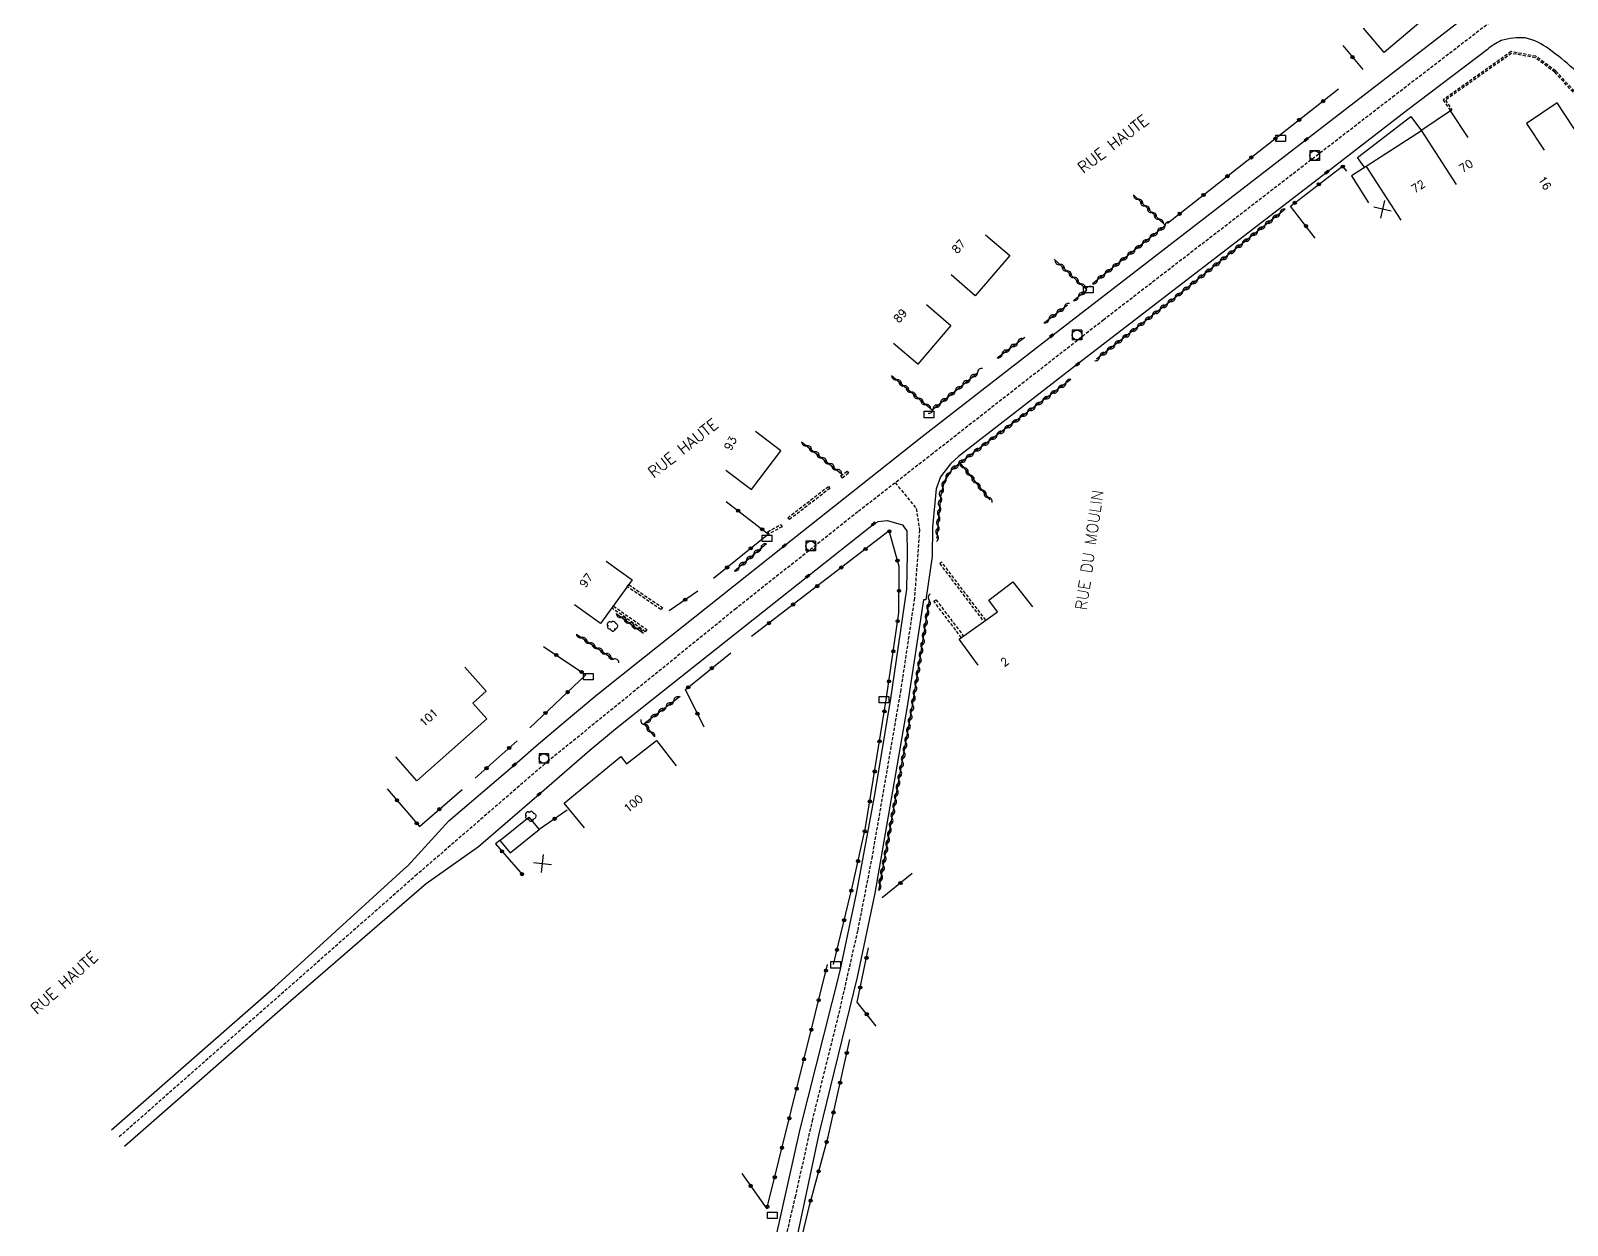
# Model space of a CAD drawing. Header units: millimetres. Extents: x 115001 to 116000, y 119000 to 120004.
# Drawn here: x 115051.3 to 115291.3, y 119658.8 to 119845.4 of the extents above; entities that cross this region are included whole.
import ezdxf
from ezdxf.enums import TextEntityAlignment as Align

# ---------------------------------------------------------------- set-up
doc = ezdxf.new("R2010")
doc.units = ezdxf.units.MM
doc.linetypes.add('DASHED', pattern=[0.75, 0.5, -0.25])
doc.layers.get('0').update_dxf_attribs({"linetype": 'CONTINUOUS'})
for name, color, linetype in [('W0001', 6, 'DASHED'), ('W0008', 7, 'CONTINUOUS'), ('W0100', 7, 'CONTINUOUS'), ('W0105', 7, 'CONTINUOUS'), ('W0112', 1, 'DASHED'), ('W0300', 7, 'CONTINUOUS'), ('W0310', 3, 'CONTINUOUS'), ('W0322', 7, 'CONTINUOUS'), ('W0400', 7, 'CONTINUOUS'), ('W0420', 7, 'CONTINUOUS'), ('W0989', 7, 'CONTINUOUS'), ('W0991', 7, 'CONTINUOUS'), ('W1102', 7, 'CONTINUOUS'), ('W1471', 7, 'CONTINUOUS')]:
    doc.layers.add(name, color=color, linetype=linetype)
doc.styles.get("Standard").update_dxf_attribs({"font": 'romans.shx', "width": 0.85})

# ---------------------------------------------------------------- blocks, each defined once
blk = doc.blocks.new('t322o')
at = {"color": 0, "linetype": 'Continuous'}
for radius in [0.25, 0.15]:
    blk.add_circle((0, 0), radius, dxfattribs=at)
blk = doc.blocks.new('t310o')
at = {"color": 0, "linetype": 'Continuous'}
for centre, start, end in [((-0.5, 0.38), 216.8699, 323.1304), ((0.5, -0.37), 36.8699, 143.1303)]:
    blk.add_arc(centre, 0.625, start, end, dxfattribs=at)
blk = doc.blocks.new('T1471')
at = {"color": 0, "linetype": 'Continuous', "flags": 128}
blk.add_lwpolyline([(-0.75, -0.5), (-0.75, 0.5), (0.75, 0.5), (0.75, -0.5), (-0.75, -0.5)], dxfattribs=at)
blk = doc.blocks.new('T420')
for p, q in [((0.75, 0.75), (-0.75, 0.75)), ((-0.75, 0.75), (-0.75, -0.75)), ((0.75, 0.75), (0.75, -0.75)), ((0.75, -0.75), (-0.75, -0.75))]:
    blk.add_line(p, q)
blk.add_ellipse((0, 0), major_axis=(-0.53, 0.53), ratio=1, start_param=3.926991, end_param=10.210176)
blk = doc.blocks.new('T300')
for p, q in [((-0.8, 0.51), (-0.86, 0.34)), ((-0.86, 0.34), (-0.86, 0.17)), ((-0.86, 0.17), (-0.74, 0.06)), ((-0.69, 0.63), (-0.8, 0.51)), ((-0.8, -0.06), (-0.74, 0.06)), ((-0.74, 0.06), (-0.69, 0.11)), ((-0.57, 0.69), (-0.69, 0.63)), ((-0.46, 0.69), (-0.57, 0.69)), ((-0.29, 0.63), (-0.46, 0.69)), ((-0.29, 0.63), (-0.17, 0.74)), ((-0.23, 0.57), (-0.29, 0.63)), ((-0.17, 0.74), (-0.06, 0.8)), ((-0.06, 0.8), (0.06, 0.8)), ((0.06, 0.8), (0.23, 0.74)), ((0.23, 0.74), (0.34, 0.63)), ((0.34, 0.63), (0.4, 0.51)), ((0.46, 0.46), (0.34, 0.46)), ((0.4, 0.51), (0.4, 0.46)), ((0.57, 0.4), (0.46, 0.46)), ((0.57, 0.4), (0.69, 0.29)), ((0.69, 0.29), (0.74, 0.17)), ((0.74, 0.06), (0.69, -0.17)), ((0.74, 0.17), (0.74, 0.06)), ((-0.8, -0.17), (-0.8, -0.06)), ((-0.8, -0.23), (-0.8, -0.17)), ((-0.74, -0.34), (-0.8, -0.23)), ((-0.69, -0.4), (-0.74, -0.34)), ((-0.51, -0.46), (-0.69, -0.4)), ((-0.4, -0.46), (-0.51, -0.46)), ((-0.4, -0.46), (-0.34, -0.46)), ((-0.34, -0.46), (-0.34, -0.4)), ((-0.34, -0.51), (-0.34, -0.46)), ((-0.29, -0.63), (-0.34, -0.51)), ((-0.17, -0.74), (-0.29, -0.63)), ((-0.06, -0.8), (-0.17, -0.74)), ((0.06, -0.8), (-0.06, -0.8)), ((0.17, -0.74), (0.06, -0.8)), ((0.23, -0.69), (0.17, -0.74)), ((0.29, -0.46), (0.23, -0.46)), ((0.29, -0.63), (0.23, -0.69)), ((0.46, -0.4), (0.29, -0.46)), ((0.34, -0.51), (0.29, -0.63)), ((0.34, -0.51), (0.34, -0.46)), ((0.57, -0.34), (0.46, -0.4)), ((0.63, -0.29), (0.57, -0.34)), ((0.69, -0.17), (0.63, -0.29))]:
    blk.add_line(p, q)
blk = doc.blocks.new('T400')
for p, q in [((-0.15, 0.3), (0.15, 0.3)), ((-0.15, -0.25), (-0.15, 0.3)), ((-0.15, 0.15), (0.15, 0.15)), ((-0.15, 0), (0.15, 0)), ((0.15, 0.3), (0.15, -0.25)), ((-0.15, -0.15), (0.15, -0.15)), ((-0.15, -0.25), (-0.15, -0.3)), ((-0.15, -0.3), (0.15, -0.3)), ((0.15, -0.3), (0.15, -0.25))]:
    blk.add_line(p, q)
blk = doc.blocks.new('t991o')
at = {"color": 0, "linetype": 'Continuous'}
for p, q in [((-1, 1), (1, -1)), ((-1, -1), (1, 1))]:
    blk.add_line(p, q, dxfattribs=at)

msp = doc.modelspace()

# ---------------------------------------------------------------- linework, layer by layer
at = {"layer": 'W0001', "flags": 128}
msp.add_lwpolyline([(115299.2, 119865.99), (115292.97, 119860.72), (115284.8, 119852.3), (115279.62, 119846.97), (115264.36, 119835.25), (115264.36, 119835.25)], dxfattribs=at)
at = {"layer": 'W0001'}
for points in [[(115264.36, 119835.25), (115218.92, 119800.22), (115192.22, 119779.32), (115180.49, 119770.19), (115161.47, 119755.1), (115131.6, 119730.83), (115111.64, 119713.55), (115064.95, 119672.41)], [(115186.35, 119774.75), (115189.62, 119770.71), (115190.13, 119767.37), (115189.34, 119756.71), (115187.2, 119742.4), (115182.72, 119716.39), (115180.46, 119704.76), (115177.45, 119691.58), (115173.41, 119675.32), (115170.74, 119663.34), (115167.86, 119651.08)]]:
    msp.add_lwpolyline(points, dxfattribs=at)
at = {"layer": 'W0008', "flags": 128}
for points in [[(115262.55, 119837.63), (115275.15, 119847.4, 0.127), (115277.15, 119849.75, 0.1769), (115277.29, 119852.81, 0.1147), (115275.94, 119854.94), (115257.93, 119873.52), (115253.91, 119878.13), (115215.26, 119925.49), (115210.51, 119931.38, -0.0018), (115206.72, 119936.15, 0.0105), (115202.88, 119940.85, 0.0196), (115195.93, 119948.16, 0.0201), (115185.64, 119957.65, 0.0297), (115171.59, 119968.04, 0.0122), (115164.3, 119972.57, 0.0115), (115157.96, 119976.11, 0.0067), (115154.45, 119977.9, 0.0147), (115145.63, 119981.93, 0.0151), (115137.52, 119985.09, 0.0101), (115127.11, 119988.44), (115093.43, 119998.83), (115089.59, 120000)], [(115280.99, 119843.83, 0.059), (115278.83, 119842.46), (115266.18, 119832.86), (115266.18, 119832.86)], [(115446.61, 119637.83, 0.007372), (115445.72, 119641.39, 0.0398), (115441.4, 119652.67, 0.0234), (115438.05, 119659.05, 0.0338), (115434.01, 119664.99), (115422.53, 119679.54), (115410.21, 119695.01), (115388.88, 119721.77), (115362.84, 119754.5), (115348.28, 119772.88), (115344.72, 119777.32), (115331.49, 119793.94, 0.0161), (115312.57, 119817.2, -0.0048), (115301.89, 119828.72, 0.005), (115295.64, 119835.99, 0.0569), (115288.46, 119842.49, 0.1137), (115284.75, 119844.24, 0.0915), (115280.99, 119843.83), (115280.99, 119843.83)]]:
    msp.add_lwpolyline(points, format="xyb", dxfattribs=at)
at = {"layer": 'W0008'}
for points in [[(115110.14, 119714.85), (115116.64, 119721.95), (115126.85, 119730.69), (115130.28, 119733.66), (115134.3, 119737.1), (115139.75, 119741.62), (115147.17, 119747.57), (115169, 119764.91), (115190.56, 119781.99), (115210.78, 119797.73), (115250.53, 119828.37), (115262.55, 119837.63)], [(115266.18, 119832.86), (115253.78, 119823.29), (115214.81, 119793.26), (115196.22, 119778.86), (115194.99, 119777.71), (115193.43, 119775.7), (115192.71, 119773.83), (115192.16, 119767.8), (115192.09, 119763.25), (115191.13, 119756.46), (115190.77, 119756.49), (115188.19, 119739.78), (115185.69, 119725.39), (115183.15, 119710.65), (115180.42, 119697.51), (115174.41, 119673.06), (115170.71, 119655.65)], [(115113.1, 119712.17), (115121.23, 119717.94), (115130.72, 119726.11), (115138.66, 119732.96), (115142.36, 119736.07), (115147.09, 119739.86), (115172.67, 119760.16), (115182.94, 119768.31), (115183.67, 119768.69), (115185.08, 119768.87), (115187.45, 119768.17), (115187.78, 119767.73), (115188.17, 119767.24), (115188.19, 119763.62), (115188.08, 119758.12), (115185.55, 119740.68), (115183.03, 119725.73), (115180.27, 119710.87), (115177.68, 119698.5), (115171.46, 119673.75), (115167.6, 119656.55)], [(115063.93, 119673.68), (115089.37, 119695.98), (115110.13, 119714.84)], [(115065.97, 119671.14), (115091.94, 119693.88), (115113.12, 119712.18)]]:
    msp.add_lwpolyline(points, dxfattribs=at)
at = {"layer": 'W0100'}
for p, q in [((115126.19, 119716.93), (115130.71, 119720.58)), ((115124.57, 119718.87), (115126.19, 119716.93))]:
    msp.add_line(p, q, dxfattribs=at)
at = {"layer": 'W0100', "flags": 128}
for points in [[(115267.55, 119853.51), (115271.28, 119856.85), (115275.16, 119852.52), (115262.7, 119841.98), (115259.47, 119845.79), (115259.47, 119845.79)], [(115308.39, 119820.3), (115301.78, 119815.84), (115300.05, 119818.43), (115289.71, 119834.1), (115284.96, 119830.89), (115287.72, 119826.72), (115287.72, 119826.72)], [(115275.85, 119828.69), (115273.06, 119832.84), (115268.45, 119829.75), (115268.45, 119829.75)]]:
    msp.add_lwpolyline(points, dxfattribs=at)
at = {"layer": 'W0100'}
for points in [[(115268.55, 119829.74), (115259.91, 119824.16), (115257.6, 119822.72), (115260.24, 119818.48)], [(115200.46, 119813.51), (115204.25, 119810.25), (115198.85, 119803.97), (115195.06, 119807.23)], [(115191.24, 119802.59), (115195.04, 119799.34), (115189.86, 119793.27), (115186.06, 119796.52)], [(115159.9, 119776.7), (115163.88, 119773.68), (115168.47, 119779.73), (115164.49, 119782.75)], [(115141.19, 119762.51), (115145.25, 119759.59), (115140.33, 119752.76), (115136.27, 119755.68)], [(115199.28, 119746.25), (115196.35, 119750.3), (115202.31, 119754.61), (115200.96, 119756.4), (115204.69, 119759.29), (115207.76, 119755.35)], [(115119.11, 119745.93), (115122.43, 119742.19), (115120.34, 119740.34), (115122.57, 119737.85), (115111.63, 119728.2), (115108.32, 119731.95)], [(115137.79, 119720.82), (115134.62, 119724.69), (115143.49, 119731.97), (115144.38, 119730.86), (115149.05, 119734.48), (115152.11, 119730.53)], [(115124.57, 119718.87), (115129.09, 119722.53), (115130.71, 119720.58)]]:
    msp.add_lwpolyline(points, dxfattribs=at)
at = {"layer": 'W0105'}
msp.add_line((115266.86, 119831.96), (115268.55, 119829.74), dxfattribs=at)
msp.add_lwpolyline([(115259.58, 119824.11), (115258.53, 119825.56), (115266.86, 119831.96)], dxfattribs=at)
at = {"layer": 'W0112'}
for p, q in [((115282.54, 119842.1), (115271.94, 119834.59)), ((115282.6, 119841.83), (115272.28, 119834.53)), ((115286.41, 119841.38), (115282.54, 119842.1)), ((115286.31, 119841.15), (115282.6, 119841.83)), ((115289.35, 119838.89), (115286.31, 119841.15)), ((115289.51, 119839.08), (115286.41, 119841.38)), ((115294.26, 119833.56), (115289.35, 119838.89)), ((115294.44, 119833.73), (115289.51, 119839.08)), ((115271.94, 119834.59), (115273.06, 119832.84)), ((115272.28, 119834.53), (115273.27, 119832.98)), ((115273.06, 119832.84), (115273.27, 119832.98)), ((115178.07, 119775.49), (115177.83, 119775.81)), ((115179.05, 119776.25), (115178.07, 119775.49)), ((115176.15, 119773.88), (115169.8, 119768.99)), ((115169.8, 119768.99), (115169.56, 119769.3)), ((115166.61, 119766.74), (115166.42, 119767.1)), ((115168.66, 119767.88), (115166.61, 119766.74)), ((115193.29, 119762.12), (115200.16, 119753.06)), ((115144.49, 119758.52), (115144.71, 119758.85)), ((115149.75, 119754.94), (115144.49, 119758.52)), ((115192.37, 119756.25), (115192.69, 119756.49)), ((115196.69, 119750.55), (115192.37, 119756.25)), ((115192.69, 119756.49), (115197.02, 119750.78)), ((115142.34, 119755.5), (115147.53, 119751.82)), ((115147.53, 119751.82), (115147.3, 119751.49))]:
    msp.add_line(p, q, dxfattribs=at)
for points in [[(115177.83, 119775.81), (115178.81, 119776.57), (115179.05, 119776.25)], [(115169.56, 119769.3), (115175.91, 119774.2), (115176.15, 119773.88)], [(115166.42, 119767.1), (115168.47, 119768.23), (115168.66, 119767.88)], [(115200.48, 119753.29), (115193.6, 119762.36), (115193.29, 119762.12)], [(115144.71, 119758.85), (115149.98, 119755.27), (115149.75, 119754.94)], [(115147.3, 119751.49), (115142.11, 119755.18), (115142.34, 119755.5)]]:
    msp.add_lwpolyline(points, dxfattribs=at)
at = {"layer": 'W0310'}
for p, q in [((115202.24, 119794.28), (115206.6, 119797.48)), ((115171.72, 119781.14), (115178.18, 119776.01)), ((115196.44, 119777.87), (115201.13, 119772.09)), ((115161.21, 119760.98), (115166.22, 119765.27)), ((115142.76, 119754.32), (115147.01, 119751.26)), ((115136.54, 119751.11), (115142.36, 119747.2))]:
    msp.add_line(p, q, dxfattribs=at)
for points in [[(115223.56, 119819.74), (115228.53, 119814.95), (115217.14, 119805.84)], [(115247.22, 119817.49), (115229.43, 119803.2), (115217.76, 119794.06)], [(115214.17, 119803.23), (115216.28, 119804.91), (115211.15, 119809.68)], [(115209.58, 119799.72), (115209.64, 119799.79), (115213.26, 119802.53)], [(115185.77, 119791.49), (115192.09, 119786.12), (115199.24, 119791.98)], [(115213.79, 119790.89), (115196.48, 119777.88), (115195.07, 119776.68), (115194.02, 119775.06), (115193.44, 119772.85), (115193.04, 119768.77), (115192.83, 119766.04)], [(115183.76, 119711.05), (115189, 119739.63), (115191.69, 119756.49)], [(115148.79, 119735.04), (115147.12, 119737.12), (115152.73, 119741.44)]]:
    msp.add_lwpolyline(points, dxfattribs=at)
at = {"layer": 'W0322'}
for p, q in [((115256.25, 119843.08), (115259.36, 119839.29)), ((115228.89, 119815.31), (115255.6, 119836.27)), ((115155.49, 119757.84), (115151.04, 119754.73)), ((115120.73, 119728.58), (115127.3, 119734.44)), ((115135.1, 119723.6), (115130.71, 119720.59)), ((115188.99, 119713.71), (115184.28, 119709.89))]:
    msp.add_line(p, q, dxfattribs=at)
for points in [[(115251.93, 119812.96), (115248.1, 119817.98), (115256.18, 119824.22), (115256.82, 119823.45)], [(115159.93, 119771.84), (115166.53, 119766.73), (115157.97, 119759.82)], [(115176.68, 119699.48), (115179.77, 119712.22), (115181.72, 119720.89), (115184.95, 119740.86), (115186.91, 119754.45), (115186.94, 119761.65), (115185.4, 119767.24), (115163.88, 119750.71)], [(115131.42, 119749.16), (115138.03, 119744.75), (115129.28, 119736.49)], [(115156.5, 119736.55), (115153.59, 119742.44), (115160.65, 119748.21)], [(115106.98, 119726.95), (115112.03, 119721.05), (115118.68, 119726.85)], [(115124.57, 119718.87), (115123.91, 119718.33), (115128.18, 119713.44)], [(115183.37, 119689.86), (115180.39, 119693.63), (115182.19, 119702.08)], [(115162.4, 119666.85), (115166.29, 119661.31), (115175.76, 119699.49)], [(115120.41, 119497.74), (115122.86, 119509.54), (115124.18, 119513.85), (115128.72, 119525.97), (115141.83, 119558.3), (115152.26, 119587.95), (115160.7, 119613.75), (115167.64, 119639.62), (115172.93, 119661.85), (115175.84, 119672.56), (115179.24, 119687.76)]]:
    msp.add_lwpolyline(points, dxfattribs=at)
at = {"layer": 'W1102'}
for p, q in [((115268.55, 119829.74), (115273.98, 119821.34)), ((115259.91, 119824.16), (115265.33, 119815.76))]:
    msp.add_line(p, q, dxfattribs=at)

# ---------------------------------------------------------------- block references
at = {"layer": 'W0300'}
for p in [(115142.23, 119752.34), (115129.46, 119722.63)]:
    msp.add_blockref('T300', p, dxfattribs=at)
at = {"layer": 'W0310'}
for p, rotation in [((115224.28, 119819.04), 316.1086344556285), ((115225.36, 119818), 316.1086344556285), ((115226.44, 119816.96), 316.1086344556285), ((115227.52, 119815.92), 316.1086344556285), ((115245.27, 119815.93), 218.7790198578419), ((115246.44, 119816.87), 218.7790198578419), ((115226.12, 119813.02), 218.6320991227686), ((115227.29, 119813.95), 218.6320991227686), ((115228.46, 119814.89), 218.6320991227686), ((115241.76, 119813.11), 218.7790198578419), ((115242.93, 119814.05), 218.7790198578419), ((115244.1, 119814.99), 218.7790198578419), ((115223.77, 119811.14), 218.6320991227686), ((115224.95, 119812.08), 218.6320991227686), ((115239.42, 119811.23), 218.7790198578419), ((115240.59, 119812.17), 218.7790198578419), ((115212.04, 119808.86), 137.0698580171671), ((115220.26, 119808.33), 218.6320991227686), ((115221.43, 119809.27), 218.6320991227686), ((115222.6, 119810.21), 218.6320991227686), ((115235.91, 119808.41), 218.7790198578419), ((115237.09, 119809.35), 218.7790198578419), ((115238.25, 119810.29), 218.7790198578419), ((115213.13, 119807.84), 137.0698580171671), ((115214.23, 119806.82), 137.0698580171671), ((115215.33, 119805.8), 137.0698580171671), ((115217.92, 119806.46), 218.6320991227686), ((115219.09, 119807.4), 218.6320991227686), ((115233.58, 119806.53), 218.7790198578419), ((115234.75, 119807.47), 218.7790198578419), ((115214.95, 119803.85), 38.53392918085056), ((115216.13, 119804.79), 38.53392918085056), ((115230.07, 119803.71), 218.7790198578419), ((115231.24, 119804.65), 218.7790198578419), ((115232.41, 119805.59), 218.7790198578419), ((115211.56, 119801.24), 37.12528452230788), ((115212.76, 119802.15), 37.12528452230788), ((115227.71, 119801.85), 218.0676149969677), ((115228.89, 119802.78), 218.0676149969677), ((115210.36, 119800.34), 37.12528452230788), ((115224.17, 119799.08), 218.0676149969677), ((115225.35, 119800.01), 218.0676149969677), ((115226.53, 119800.93), 218.0676149969677), ((115205.47, 119796.65), 36.32059236668148), ((115220.63, 119796.31), 218.0676149969677), ((115221.81, 119797.23), 218.0676149969677), ((115222.99, 119798.16), 218.0676149969677), ((115203.05, 119794.87), 36.32059236668148), ((115204.26, 119795.76), 36.32059236668148), ((115218.27, 119794.46), 218.0676149969677), ((115219.45, 119795.38), 218.0676149969677), ((115199.21, 119791.96), 39.3175090291608), ((115186.54, 119790.85), 319.6145043227593), ((115187.68, 119789.87), 319.6145043227593), ((115195.73, 119789.11), 39.3175090291608), ((115196.89, 119790.06), 39.3175090291608), ((115198.05, 119791.01), 39.3175090291608), ((115211.79, 119789.39), 216.9433756932444), ((115212.99, 119790.29), 216.9433756932444), ((115188.82, 119788.9), 319.6145043227593), ((115189.96, 119787.93), 319.6145043227593), ((115191.11, 119786.96), 319.6145043227593), ((115193.41, 119787.21), 39.3175090291608), ((115194.57, 119788.16), 39.3175090291608), ((115208.19, 119786.68), 216.9433756932444), ((115209.39, 119787.59), 216.9433756932444), ((115210.59, 119788.49), 216.9433756932444), ((115192.25, 119786.26), 39.3175090291608), ((115205.79, 119784.88), 216.9433756932444), ((115206.99, 119785.78), 216.9433756932444), ((115202.2, 119782.18), 216.9433756932444), ((115203.4, 119783.08), 216.9433756932444), ((115204.6, 119783.98), 216.9433756932444), ((115172.5, 119780.52), 321.5340310648814), ((115173.68, 119779.59), 321.5340310648814), ((115198.6, 119779.47), 216.9433756932444), ((115199.8, 119780.37), 216.9433756932444), ((115201, 119781.27), 216.9433756932444), ((115174.85, 119778.65), 321.5340310648814), ((115176.02, 119777.72), 321.5340310648814), ((115196.22, 119777.65), 220.2927450051999), ((115197.07, 119777.1), 309.0205298454811), ((115197.4, 119778.57), 216.9433756932444), ((115177.2, 119776.79), 321.5340310648814), ((115194.26, 119775.43), 237.0785762732864), ((115195.07, 119776.68), 220.2927450051999), ((115198.02, 119775.93), 309.0205298454811), ((115198.96, 119774.76), 309.0205298454811), ((115193.41, 119772.57), 264.4921543795146), ((115193.75, 119774.03), 255.1430170558041), ((115199.9, 119773.6), 309.0205298454811), ((115200.85, 119772.43), 309.0205298454811), ((115193.26, 119771.08), 264.4921543795146), ((115192.99, 119768.09), 265.5452055262834), ((115193.12, 119769.59), 264.4921543795146), ((115192.87, 119766.6), 265.5452055262834), ((115163.11, 119762.6), 40.59272870490829), ((115164.25, 119763.58), 40.59272870490829), ((115165.38, 119764.56), 40.59272870490829), ((115161.97, 119761.63), 40.59272870490829), ((115191.67, 119756.37), 80.95542703041889), ((115143.57, 119753.74), 324.1988765125331), ((115191.2, 119753.4), 80.95542703041889), ((115191.43, 119754.89), 80.95542703041889), ((115144.79, 119752.86), 324.1988765125331), ((115146.01, 119751.98), 324.1988765125331), ((115190.73, 119750.44), 80.95542703041889), ((115190.96, 119751.92), 80.95542703041889), ((115137.37, 119750.55), 326.0310314538899), ((115138.62, 119749.71), 326.0310314538899), ((115139.86, 119748.88), 326.0310314538899), ((115190.49, 119748.96), 80.95542703041889), ((115141.1, 119748.04), 326.0310314538899), ((115142.35, 119747.2), 326.0310314538899), ((115190.02, 119746), 80.95542703041889), ((115190.25, 119747.48), 80.95542703041889), ((115189.78, 119744.52), 80.95542703041889), ((115189.31, 119741.55), 80.95542703041889), ((115189.55, 119743.04), 80.95542703041889), ((115149.36, 119738.85), 37.59183814045724), ((115150.55, 119739.76), 37.59183814045724), ((115151.74, 119740.68), 37.59183814045724), ((115188.81, 119738.6), 79.60950636207045), ((115189.07, 119740.07), 80.95542703041889), ((115147.23, 119736.99), 128.6966426192173), ((115148.18, 119737.93), 37.59183814045724), ((115188.54, 119737.12), 79.60950636207045), ((115148.17, 119735.82), 128.6966426192173), ((115188, 119734.17), 79.60950636207045), ((115188.27, 119735.65), 79.60950636207045), ((115187.46, 119731.22), 79.60950636207045), ((115187.73, 119732.69), 79.60950636207045), ((115187.19, 119729.74), 79.60950636207045), ((115186.65, 119726.79), 79.60950636207045), ((115186.92, 119728.27), 79.60950636207045), ((115186.38, 119725.32), 79.60950636207045), ((115185.84, 119722.37), 79.60950636207045), ((115186.11, 119723.84), 79.60950636207045), ((115185.3, 119719.42), 79.60950636207045), ((115185.57, 119720.89), 79.60950636207045), ((115185.03, 119717.94), 79.60950636207045), ((115184.49, 119714.99), 79.60950636207045), ((115184.76, 119716.46), 79.60950636207045), ((115183.94, 119712.04), 79.60950636207045), ((115184.21, 119713.51), 79.60950636207045)]:
    msp.add_blockref('t310o', p, dxfattribs=dict(at, rotation=rotation))
at = {"layer": 'W0322'}
for p, rotation in [((115257.76, 119841.25), 309.3106759324033), ((115253.18, 119834.38), 38.12820008174059), ((115249.44, 119831.44), 38.12820008174059), ((115245.71, 119828.51), 38.12820008174059), ((115241.97, 119825.58), 38.12820008174059), ((115256.25, 119824.14), 309.422727884794), ((115238.23, 119822.64), 38.12820008174059), ((115252.51, 119821.38), 37.69590062701667), ((115234.5, 119819.71), 38.12820008174059), ((115248.75, 119818.48), 37.69590062701667), ((115230.76, 119816.78), 38.12820008174059), ((115250.49, 119814.85), 127.3276872138807), ((115161.81, 119770.39), 322.2413395172125), ((115165.56, 119767.48), 322.2413395172125), ((115185.42, 119767.17), 105.3494453502205), ((115163.78, 119764.51), 218.9323174374502), ((115181.7, 119764.4), 217.5235313178156), ((115160.08, 119761.53), 218.9323174374502), ((115177.93, 119761.51), 217.5235313178156), ((115186.68, 119762.59), 105.3494453502205), ((115174.16, 119758.61), 217.5235313178156), ((115153.54, 119756.48), 214.9549498738173), ((115186.92, 119757.87), 89.77721710863926), ((115170.4, 119755.72), 217.5235313178156), ((115166.63, 119752.83), 217.5235313178156), ((115186.72, 119753.13), 81.78307637781596), ((115133.4, 119747.84), 326.3060105637295), ((115186.04, 119748.43), 81.78307637781596), ((115137.35, 119745.2), 326.3060105637295), ((115157.69, 119745.79), 39.24337714922294), ((115135.17, 119742.05), 223.3641018547187), ((115154.01, 119742.79), 39.24337714922294), ((115185.36, 119743.73), 81.78307637781596), ((115131.71, 119738.79), 223.3641018547187), ((115155.45, 119738.68), 116.3001621774406), ((115184.65, 119739.04), 80.81624950475461), ((115183.89, 119734.35), 80.81624950475461), ((115126.05, 119733.32), 41.71722612669411), ((115122.51, 119730.16), 41.71722612669411), ((115183.14, 119729.66), 80.81624950475461), ((115108.53, 119725.15), 310.5331142515676), ((115182.38, 119724.97), 80.81624950475461), ((115115.13, 119723.75), 41.0289312911307), ((115111.61, 119721.54), 310.5331142515676), ((115133.14, 119722.26), 214.5168775838087), ((115181.58, 119720.29), 77.3389696260108), ((115124.91, 119717.18), 311.1285994121998), ((115180.54, 119715.65), 77.3389696260108), ((115128.04, 119713.61), 311.1285994121998), ((115179.48, 119711.02), 76.34548072863006), ((115187.15, 119712.22), 219.0298221367403), ((115178.36, 119706.41), 76.34548072863006), ((115177.24, 119701.79), 76.34548072863006), ((115175.52, 119698.53), 76.06632141153368), ((115181.86, 119700.54), 77.9450461717256), ((115174.38, 119693.92), 76.06632141153368), ((115180.87, 119695.9), 77.9450461717256), ((115181.89, 119691.73), 128.346880428415), ((115173.24, 119689.31), 76.06632141153368), ((115172.09, 119684.7), 76.06632141153368), ((115178.77, 119685.67), 77.42292199876638), ((115170.95, 119680.09), 76.06632141153368), ((115177.73, 119681.03), 77.42292199876638), ((115169.8, 119675.48), 76.06632141153368), ((115176.7, 119676.39), 77.42292199876638), ((115168.66, 119670.87), 76.06632141153368), ((115175.63, 119671.77), 74.77062158520908), ((115174.38, 119667.18), 74.77062158520908), ((115163.76, 119664.91), 305.0536146028062), ((115167.52, 119666.26), 76.06632141153368), ((115173.13, 119662.6), 74.77062158520908), ((115166.37, 119661.65), 76.06632141153368)]:
    msp.add_blockref('t322o', p, dxfattribs=dict(at, rotation=rotation))
at = {"layer": 'W0400'}
for p, rotation in [((115250.53, 119828.37), 307.6264713648204), ((115253.78, 119823.29), 127.6725240897891), ((115210.78, 119797.73), 307.8860520253849), ((115214.81, 119793.26), 127.618305045983), ((115182.94, 119768.31), 128.4253429243502), ((115169, 119764.91), 308.454385191165), ((115172.67, 119760.16), 128.4445098179318), ((115126.85, 119730.69), 310.5633844434973), ((115130.72, 119726.11), 130.739160409461)]:
    msp.add_blockref('T400', p, dxfattribs=dict(at, rotation=rotation))
at = {"layer": 'W0420'}
for p in [(115251.85, 119825.87), (115214.74, 119797.83), (115173.12, 119764.87), (115131.45, 119731.68)]:
    msp.add_blockref('T420', p, dxfattribs=at)
at = {"layer": 'W0991'}
for p, rotation in [((115262.45, 119817.49), 211.8496385084323), ((115131.23, 119715.26), 38.97710999317467)]:
    msp.add_blockref('t991o', p, dxfattribs=dict(at, rotation=rotation))
at = {"layer": 'W1471'}
for p in [(115246.55, 119828.57), (115216.5, 119804.91), (115191.61, 119785.42), (115166.32, 119766.09), (115138.41, 119744.48), (115184.57, 119740.88), (115177.03, 119699.44), (115167.16, 119660.31)]:
    msp.add_blockref('T1471', p, dxfattribs=at)

# ---------------------------------------------------------------- texts
at = {"layer": 'W0989'}
for s, rotation, p in [('RUE HAUTE', 37.6271, (115220.38, 119827.7)), ('RUE HAUTE', 38.4006, (115153.19, 119780.16)), ('RUE DU MOULIN', 81.929, (115216.66, 119764.24)), ('RUE HAUTE', 42.2582, (115056.53, 119696.65))]:
    msp.add_text(s, height=1.75, rotation=rotation, dxfattribs=at).set_placement(p, align=Align.MIDDLE)
at = {"layer": 'W0991'}
for s, rotation, p in [('70', 33.8625, (115275.49, 119824.24)), ('72', 32.8631, (115268.03, 119821.07)), ('16', 303.4359, (115287.79, 119821.58)), ('87', 49.2945, (115196.25, 119811.68)), ('89', 49.4471, (115187.13, 119800.85)), ('93', 61.7347, (115160.6, 119780.93)), ('97', 53.6831, (115138.06, 119759.5)), ('2', 36.0437, (115203.43, 119746.79)), ('101', 42.1173, (115113.45, 119738.07)), ('100', 39.3595, (115145.42, 119724.63))]:
    msp.add_text(s, height=1.25, rotation=rotation, dxfattribs=at).set_placement(p, align=Align.MIDDLE)

doc.saveas('drawing.dxf')
